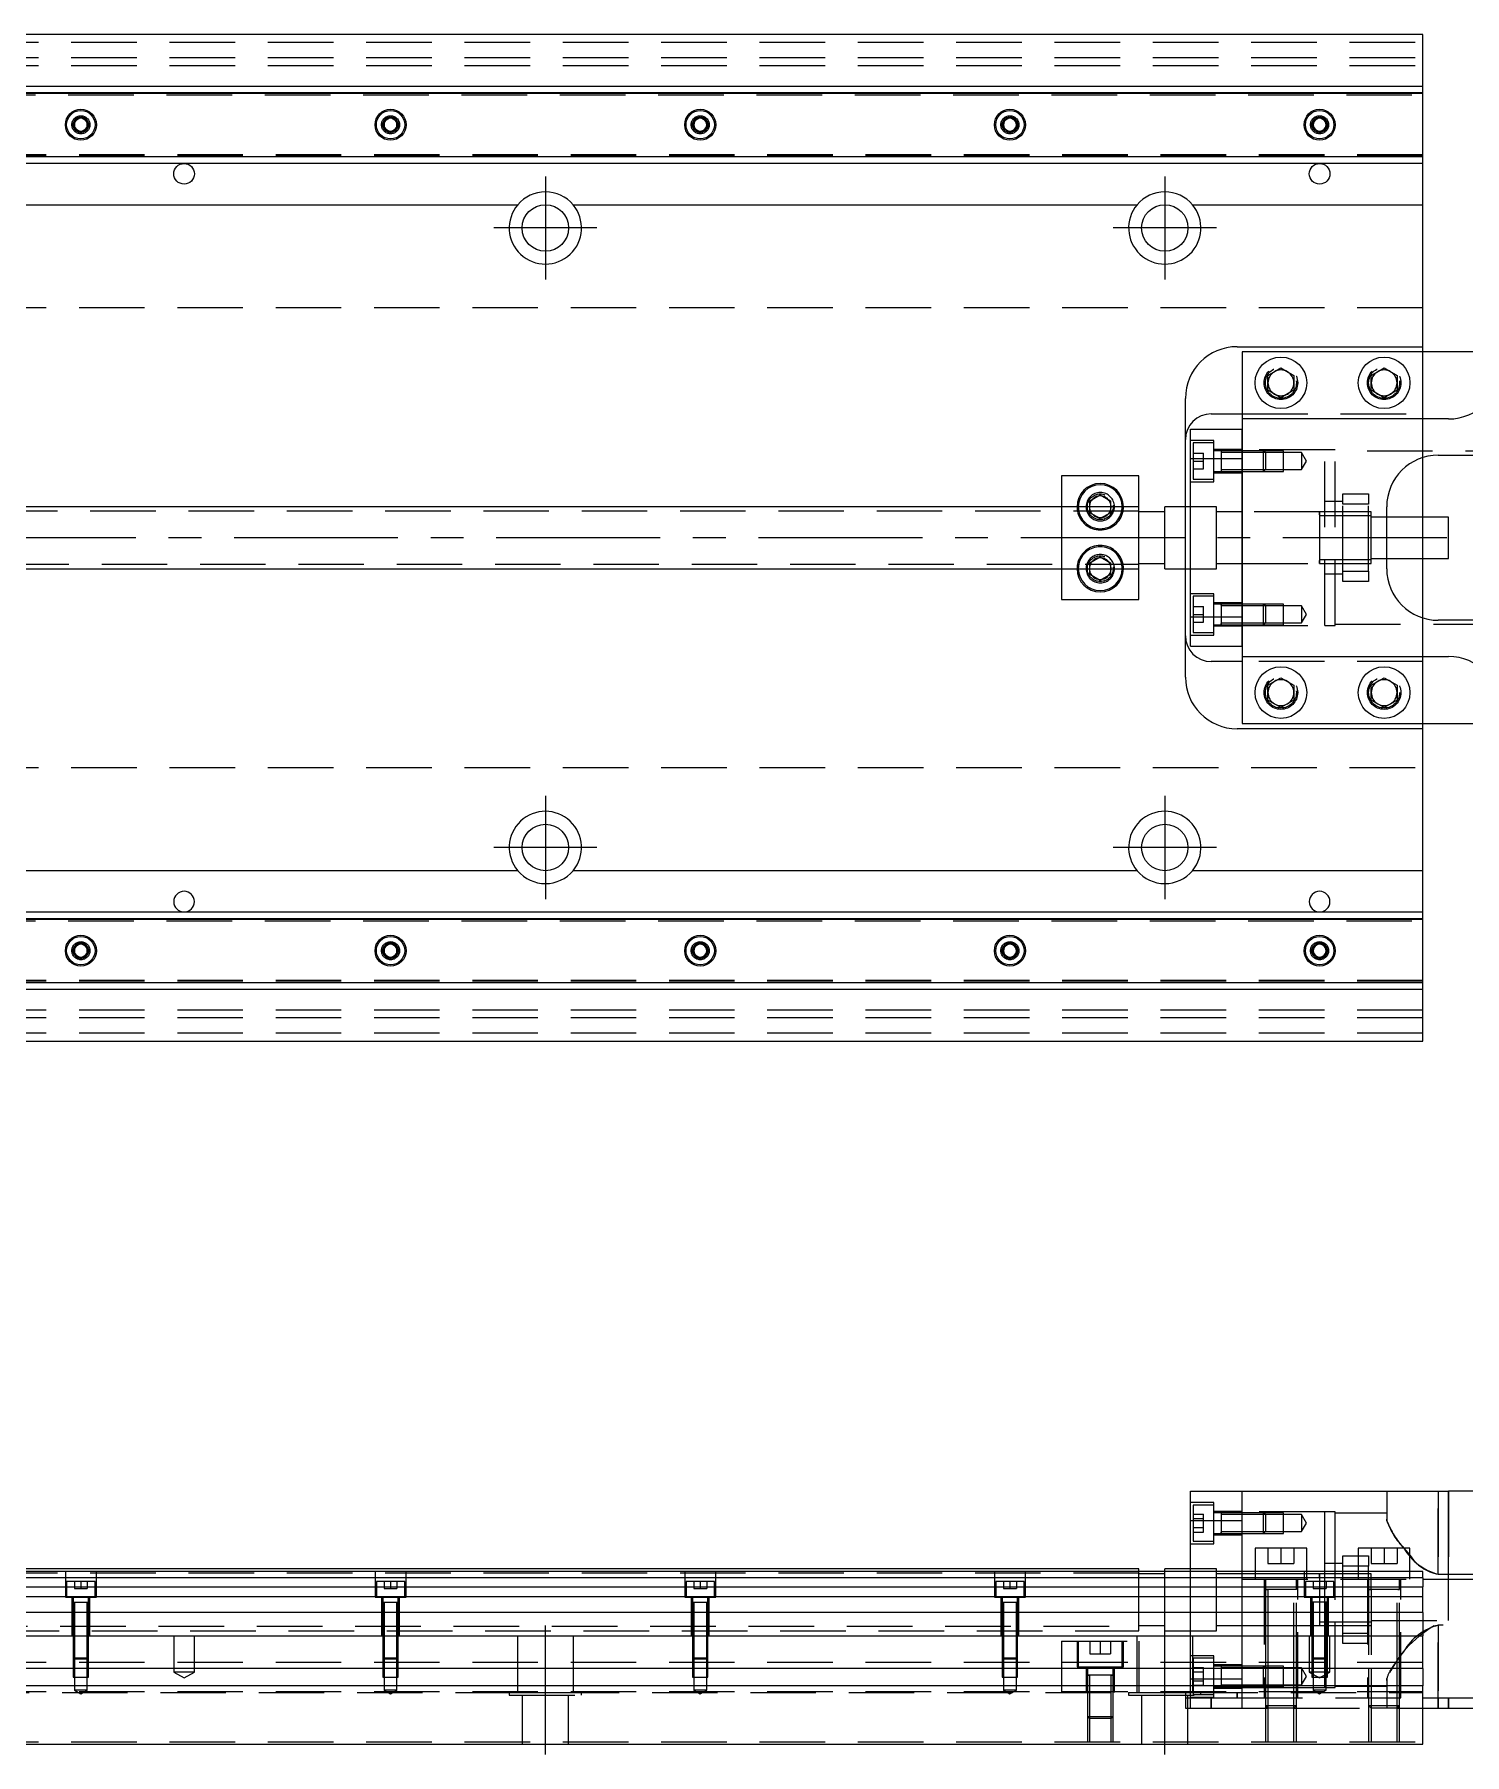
# Model space of a CAD drawing. Extents: x -12 to 851, y -275 to 102.
# Drawn here: x 431 to 708.1, y -235.7 to 97.5 of the extents above; entities that cross this region are included whole.
import ezdxf

# ---------------------------------------------------------------- set-up
doc = ezdxf.new("R2010")
doc.units = 0
doc.linetypes.add('CENTER', pattern=[50.8, 31.75, -6.35, 6.35, -6.35])
doc.linetypes.add('DASHED', pattern=[19.05, 12.7, -6.35])
doc.layers.get('0').update_dxf_attribs({"linetype": 'CONTINUOUS'})
doc.layers.add('CENTER', color=1, linetype='CENTER')

msp = doc.modelspace()

# ---------------------------------------------------------------- linework, layer by layer
at = {"color": 7, "linetype": 'CONTINUOUS'}
for p, q in [((700, 97.5), (425, 97.5)), ((700, 87.5), (700, 97.5)), ((425, 87.5), (700, 87.5)), ((700, 86.247728), (700, 87.5)), ((425, 86.247728), (700, 86.247728)), ((700, 73.752272), (700, 86.247728)), ((438.75, 80.721688), (440, 81.443376)), ((438.75, 79.278312), (438.75, 80.721688)), ((440, 81.443376), (441.25, 80.721688)), ((441.25, 80.721688), (441.25, 79.278312)), ((498.75, 80.721688), (500, 81.443376)), ((498.75, 79.278312), (498.75, 80.721688)), ((500, 81.443376), (501.25, 80.721688)), ((501.25, 80.721688), (501.25, 79.278312)), ((558.75, 80.721688), (560, 81.443376)), ((558.75, 79.278312), (558.75, 80.721688)), ((560, 81.443376), (561.25, 80.721688)), ((561.25, 80.721688), (561.25, 79.278312)), ((618.75, 80.721688), (620, 81.443376)), ((618.75, 79.278312), (618.75, 80.721688)), ((620, 81.443376), (621.25, 80.721688)), ((621.25, 80.721688), (621.25, 79.278312)), ((678.75, 80.721688), (680, 81.443376)), ((678.75, 79.278312), (678.75, 80.721688)), ((680, 81.443376), (681.25, 80.721688)), ((681.25, 80.721688), (681.25, 79.278312)), ((440, 78.556624), (438.75, 79.278312)), ((441.25, 79.278312), (440, 78.556624)), ((500, 78.556624), (498.75, 79.278312)), ((501.25, 79.278312), (500, 78.556624)), ((560, 78.556624), (558.75, 79.278312)), ((561.25, 79.278312), (560, 78.556624)), ((620, 78.556624), (618.75, 79.278312)), ((621.25, 79.278312), (620, 78.556624)), ((680, 78.556624), (678.75, 79.278312)), ((681.25, 79.278312), (680, 78.556624)), ((700, 73.752272), (425, 73.752272)), ((700, 72.5), (700, 73.752272)), ((700, 72.5), (425, 72.5)), ((700, 64.5), (700, 72.5)), ((425, 64.5), (524.638097, 64.5)), ((535.361903, 64.5), (644.638098, 64.5)), ((655.361902, 64.5), (700, 64.5)), ((700, 37), (700, 64.5)), ((664, 37), (700, 37)), ((700, 36), (700, 37)), ((665, 36), (665, 23)), ((715, 36), (665, 36)), ((670, 31.443376), (672.5, 32.886752)), ((670, 28.556624), (670, 31.443376)), ((672.5, 32.886752), (675, 31.443376)), ((675, 31.443376), (675, 28.556624)), ((690, 31.443376), (692.5, 32.886752)), ((690, 28.556624), (690, 31.443376)), ((692.5, 32.886752), (695, 31.443376)), ((695, 31.443376), (695, 28.556624)), ((654, 6), (654, 27)), ((672.5, 27.113248), (670, 28.556624)), ((675, 28.556624), (672.5, 27.113248)), ((692.5, 27.113248), (690, 28.556624)), ((695, 28.556624), (692.5, 27.113248)), ((659, 24), (665, 24)), ((655, 15.32971), (655, 21)), ((655, 21), (665, 21)), ((705, 23), (665, 23)), ((665, 23), (665, 15.32971)), ((655, -15.32971), (655, 15.32971)), ((655, 15.32971), (665, 15.32971)), ((665, -15.32971), (665, 15.32971)), ((665, 15.32971), (665, -15.32971)), ((700, 4), (700, 15.537734)), ((703, 16), (723, 16)), ((645, 12), (630, 12)), ((630, 12), (630, 6)), ((645, 6), (645, 12)), ((635.5, 7.1547), (637.5, 8.309402)), ((635.5, 6), (635.5, 7.1547)), ((637.5, 8.309402), (639.5, 7.1547)), ((639.5, 7.1547), (639.5, 6)), ((645, 6), (425, 6)), ((645, -6), (645, 6)), ((650, 5), (645, 5)), ((650, -6), (650, 6)), ((655, 6), (650, 6)), ((693, -6), (693, 6)), ((705, 4), (693, 4)), ((705, -4), (705, 4)), ((425, -6), (645, -6)), ((630, -6), (630, -12)), ((635.5, -7.1547), (635.5, -6)), ((639.5, -6), (639.5, -7.1547)), ((645, -5), (650, -5)), ((645, -12), (645, -6)), ((650, -6), (655, -6)), ((654, -27), (654, -6)), ((693, -4), (705, -4)), ((700, -15.538966), (700, -4)), ((637.5, -8.309402), (635.5, -7.1547)), ((639.5, -7.1547), (637.5, -8.309402)), ((630, -12), (645, -12)), ((655, -15.32971), (665, -15.32971)), ((655, -21), (655, -15.32971)), ((665, -15.32971), (665, -23)), ((723, -16), (703, -16)), ((655, -21), (665, -21)), ((665, -23), (705, -23)), ((665, -23), (665, -36)), ((665, -24), (659, -24)), ((670, -28.556624), (672.5, -27.113248)), ((670, -31.443376), (670, -28.556624)), ((672.5, -27.113248), (675, -28.556624)), ((675, -28.556624), (675, -31.443376)), ((690, -28.556624), (692.5, -27.113248)), ((690, -31.443376), (690, -28.556624)), ((692.5, -27.113248), (695, -28.556624)), ((695, -28.556624), (695, -31.443376)), ((672.5, -32.886752), (670, -31.443376)), ((675, -31.443376), (672.5, -32.886752)), ((692.5, -32.886752), (690, -31.443376)), ((695, -31.443376), (692.5, -32.886752)), ((665, -36), (715, -36)), ((700, -37), (700, -36)), ((700, -37), (664, -37)), ((700, -64.5), (700, -37)), ((524.638097, -64.5), (425, -64.5)), ((644.638098, -64.5), (535.361903, -64.5)), ((700, -64.5), (655.361902, -64.5)), ((700, -72.5), (700, -64.5)), ((425, -72.5), (700, -72.5)), ((700, -73.752272), (700, -72.5)), ((425, -73.752272), (700, -73.752272)), ((700, -86.247728), (700, -73.752272)), ((438.75, -79.278312), (440, -78.556624)), ((438.75, -80.721688), (438.75, -79.278312)), ((440, -78.556624), (441.25, -79.278312)), ((441.25, -79.278312), (441.25, -80.721688)), ((498.75, -79.278312), (500, -78.556624)), ((498.75, -80.721688), (498.75, -79.278312)), ((500, -78.556624), (501.25, -79.278312)), ((501.25, -79.278312), (501.25, -80.721688)), ((558.75, -79.278312), (560, -78.556624)), ((558.75, -80.721688), (558.75, -79.278312)), ((560, -78.556624), (561.25, -79.278312)), ((561.25, -79.278312), (561.25, -80.721688)), ((618.75, -79.278312), (620, -78.556624)), ((618.75, -80.721688), (618.75, -79.278312)), ((620, -78.556624), (621.25, -79.278312)), ((621.25, -79.278312), (621.25, -80.721688)), ((678.75, -79.278312), (680, -78.556624)), ((678.75, -80.721688), (678.75, -79.278312)), ((680, -78.556624), (681.25, -79.278312)), ((681.25, -79.278312), (681.25, -80.721688)), ((440, -81.443376), (438.75, -80.721688)), ((441.25, -80.721688), (440, -81.443376)), ((500, -81.443376), (498.75, -80.721688)), ((501.25, -80.721688), (500, -81.443376)), ((560, -81.443376), (558.75, -80.721688)), ((561.25, -80.721688), (560, -81.443376)), ((620, -81.443376), (618.75, -80.721688)), ((621.25, -80.721688), (620, -81.443376)), ((680, -81.443376), (678.75, -80.721688)), ((681.25, -80.721688), (680, -81.443376)), ((700, -86.247728), (425, -86.247728)), ((700, -87.5), (700, -86.247728)), ((700, -87.5), (425, -87.5)), ((700, -97.5), (700, -87.5)), ((425, -97.5), (700, -97.5)), ((655, -190.40029), (655, -184.73)), ((655, -184.73), (665, -184.73)), ((665, -184.73), (705, -184.73)), ((665, -200.23), (665, -184.73)), ((705, -201.73), (705, -184.73)), ((715, -184.73), (705, -184.73)), ((655, -200.23), (655, -190.40029)), ((655, -190.40029), (665, -190.40029)), ((677.5, -195.73), (667.5, -195.73)), ((667.5, -195.73), (667.5, -200.23)), ((677.5, -200.23), (677.5, -195.73)), ((697.5, -195.73), (687.5, -195.73)), ((687.5, -195.73), (687.5, -200.23)), ((697.5, -200.23), (697.5, -195.73)), ((645, -199.73), (418.5, -199.73)), ((645, -200.23), (645, -199.73)), ((650, -200.23), (650, -199.73)), ((655, -199.73), (650, -199.73)), ((700, -200.23), (418.5, -200.23)), ((700, -201.482272), (418.5, -201.482272)), ((418.5, -203.25668), (700, -203.25668)), ((681, -201.48), (680, -201.48)), ((684.5, -201.48), (681, -201.48)), ((687.5, -201.48), (684.5, -201.48)), ((689.5, -201.48), (687.5, -201.48)), ((690, -201.48), (689.5, -201.48)), ((700, -201.482272), (700, -200.23)), ((700, -201.482272), (700, -203.25668)), ((700, -201.73), (715, -201.73)), ((700, -205.153076), (700, -203.25668)), ((700, -205.153076), (418.5, -205.153076)), ((700, -208.207372), (700, -205.153076)), ((700, -208.207372), (418.5, -208.207372)), ((700, -208.207372), (700, -212.73)), ((0, -212.73), (700, -212.73)), ((700, -219.03), (700, -212.73)), ((700, -219.03), (0, -219.03)), ((700, -219.03), (700, -222.43)), ((700, -222.43), (0, -222.43)), ((700, -233.73), (700, -222.43)), ((700, -224.73), (715, -224.73)), ((705, -226.73), (705, -224.73)), ((700, -226.73), (705, -226.73)), ((705, -226.73), (715, -226.73)), ((0, -233.73), (700, -233.73))]:
    msp.add_line(p, q, dxfattribs=at)
at = {"color": 3, "linetype": 'DASHED'}
for p, q in [((0, 96), (700, 96)), ((0, 93), (700, 93)), ((0, 91.5), (700, 91.5)), ((418.5, 86.1), (700, 86.1)), ((418.5, 85.8), (700, 85.8)), ((425, 86.1147), (700, 86.1147)), ((438.5, 80), (438.516134, 80.21941)), ((498.5, 80), (498.516134, 80.21941)), ((558.5, 80), (558.516134, 80.21941)), ((618.5, 80), (618.516134, 80.21941)), ((678.5, 80), (678.516134, 80.21941)), ((700, 74.2), (418.5, 74.2)), ((700, 73.9), (418.5, 73.9)), ((700, 73.8853), (425, 73.8853)), ((700, 44.5), (0, 44.5)), ((700, 24), (700, 36)), ((675.477798, 30.364306), (675.5, 30)), ((695.477798, 30.364306), (695.5, 30)), ((665, 24), (700, 24)), ((700, 23), (700, 24)), ((665, 15.32971), (665, 21)), ((700, 15.539392), (700, 23)), ((659.5, 18.849242), (655, 18.849242)), ((655.5, 18.349242), (655.5, 11.349242)), ((659.5, 18.349242), (655.5, 18.349242)), ((659.5, 10.849242), (659.5, 18.849242)), ((665, 17.099242), (659.5, 17.099242)), ((660.9, 16.849242), (659.5, 16.849242)), ((660.9, 16.849242), (660.895, 16.849242)), ((660.9, 16.849242), (660.9, 16.63278)), ((664.99998, 16.849242), (660.9, 16.849242)), ((660.905, 16.849242), (660.9, 16.849242)), ((681, 17), (665, 17)), ((669.15, 16.849242), (665, 16.849242)), ((669.150006, 16.849238), (665, 16.849238)), ((669.15, 12.849242), (669.15, 16.849242)), ((669.5, 16.499242), (669.15, 16.849242)), ((673, 16.849238), (669.15002, 16.849238)), ((673, 12.849248), (673, 16.849238)), ((681, -17), (681, 17)), ((683, 17), (681, 17)), ((683, -17), (683, 17)), ((740, 16.75), (683, 16.75)), ((655.5, 16.349242), (657.5, 16.349242)), ((655.5, 14.849242), (657.5, 14.849242)), ((655.5, 13.349242), (657.5, 13.349242)), ((657.5, 14.849242), (657.5, 16.349242)), ((657.5, 13.349242), (657.5, 14.849242)), ((660.9, 16.63278), (660.9, 13.065704)), ((664.99998, 16.499242), (660.9, 16.499242)), ((669.5, 16.499242), (665, 16.499242)), ((669.5, 16.499242), (669.5, 13.199242)), ((673, 16.499242), (669.50002, 16.499242)), ((676.5, 16.499242), (673, 16.499242)), ((676.5, 16.499242), (676.5, 13.199242)), ((677.452628, 14.849242), (676.5, 16.499242)), ((676.5, 13.199242), (677.452628, 14.849242)), ((700, 15.537734), (700, 15.539392)), ((655, 10.849242), (659.5, 10.849242)), ((655.5, 11.349242), (659.5, 11.349242)), ((659.5, 12.849242), (660.9, 12.849242)), ((659.5, 12.599242), (665, 12.599242)), ((660.895, 12.849242), (660.9, 12.849242)), ((660.9, 13.199242), (664.99998, 13.199242)), ((660.9, 13.065704), (660.9, 12.849242)), ((660.9, 12.849242), (664.99998, 12.849242)), ((660.9, 12.849242), (660.905, 12.849242)), ((665, 13.199242), (669.5, 13.199242)), ((665, 12.849248), (669.150006, 12.849248)), ((665, 12.849242), (669.15, 12.849242)), ((669.15, 12.849242), (669.5, 13.199242)), ((669.15002, 12.849248), (673, 12.849248)), ((669.50002, 13.199242), (673, 13.199242)), ((673, 13.199242), (676.5, 13.199242)), ((684.5, 7), (681, 7)), ((684.5, 8.5), (689.5, 8.5)), ((684.5, 6.5), (684.5, 8.5)), ((689.5, 8.5), (689.5, 6.5)), ((645, 5.125), (425, 5.125)), ((630, 6), (630, -6)), ((635.5, 4.8453), (635.5, 6)), ((637.5, 3.690598), (635.5, 4.8453)), ((639.5, 4.8453), (637.5, 3.690598)), ((639.5, 6), (639.5, 5.125)), ((639.5, 5.125), (639.5, 4.8453)), ((639.983582, 6.286038), (640, 6)), ((654, -6), (654, 6)), ((660, 6), (655, 6)), ((660, -6), (660, 6)), ((665, 5), (660, 5)), ((680.005, 5), (665, 5)), ((689.5, 5), (679.995, 5)), ((680, 4.43509), (680, 5)), ((680, 5), (680, 4.435078)), ((680, 4.435078), (680, -4.43509)), ((690, 4.25), (680, 4.25)), ((689.5, 5), (680.005, 5)), ((689.5, 6.5), (684.5, 6.5)), ((684.5, -6.5), (684.5, 6.5)), ((689.5, -6.5), (689.5, 6.5)), ((690, 5), (689.5, 5)), ((690, -5), (690, 5)), ((693, 4), (690, 4)), ((700, -4), (700, 4)), ((425, -5.125), (645, -5.125)), ((635.5, -4.8453), (637.5, -3.690598)), ((635.5, -6), (635.5, -4.8453)), ((637.5, -3.690598), (639.5, -4.8453)), ((639.5, -4.8453), (639.5, -5.125)), ((639.5, -5.125), (639.5, -6)), ((639.983582, -5.713962), (640, -6)), ((655, -6), (660, -6)), ((660, -5), (665, -5)), ((665, -5), (680.005, -5)), ((679.995, -5), (689.5, -5)), ((680, -4.25), (690, -4.25)), ((680, -5), (680, -4.435078)), ((680, -4.43509), (680, -5)), ((680.005, -5), (689.5, -5)), ((684.5, -6.5), (689.5, -6.5)), ((684.5, -8.5), (684.5, -6.5)), ((689.5, -5), (690, -5)), ((689.5, -6.5), (689.5, -8.5)), ((690, -4), (693, -4)), ((681, -7), (684.5, -7)), ((689.5, -8.5), (684.5, -8.5)), ((659.5, -10.849242), (655, -10.849242)), ((655.5, -11.349242), (655.5, -18.349242)), ((659.5, -11.349242), (655.5, -11.349242)), ((659.5, -18.849242), (659.5, -10.849242)), ((665, -12.599242), (659.5, -12.599242)), ((660.9, -12.849242), (659.5, -12.849242)), ((660.9, -12.849242), (660.895, -12.849242)), ((660.9, -12.849242), (660.9, -13.065704)), ((660.9, -13.06595), (660.9, -12.849242)), ((664.99998, -12.849242), (660.9, -12.849242)), ((660.905, -12.849242), (660.9, -12.849242)), ((660.9, -13.065704), (660.9, -16.63278)), ((664.99998, -13.199242), (660.9, -13.199242)), ((669.15, -12.849242), (665, -12.849242)), ((669.150006, -12.849248), (665, -12.849248)), ((669.5, -13.199242), (665, -13.199242)), ((669.15, -16.849242), (669.15, -12.849242)), ((669.5, -13.199242), (669.15, -12.849242)), ((673, -12.849248), (669.15002, -12.849248)), ((669.5, -13.199242), (669.5, -16.499242)), ((673, -13.199242), (669.50002, -13.199242)), ((673, -16.849238), (673, -12.849248)), ((676.5, -13.199242), (673, -13.199242)), ((676.5, -13.199242), (676.5, -16.499242)), ((677.452628, -14.849242), (676.5, -13.199242)), ((655.5, -13.349242), (657.5, -13.349242)), ((655.5, -14.849242), (657.5, -14.849242)), ((655.5, -16.349242), (657.5, -16.349242)), ((657.5, -14.849242), (657.5, -13.349242)), ((657.5, -16.349242), (657.5, -14.849242)), ((660.9, -16.499242), (664.99998, -16.499242)), ((660.9, -16.849242), (660.9, -16.632574)), ((660.9, -16.63278), (660.9, -16.849242)), ((665, -21), (665, -15.32971)), ((665, -16.499242), (669.5, -16.499242)), ((669.15, -16.849242), (669.5, -16.499242)), ((669.50002, -16.499242), (673, -16.499242)), ((673, -16.499242), (676.5, -16.499242)), ((676.5, -16.499242), (677.452628, -14.849242)), ((700, -15.539392), (700, -15.538966)), ((700, -23), (700, -15.539392)), ((655, -18.849242), (659.5, -18.849242)), ((655.5, -18.349242), (659.5, -18.349242)), ((659.5, -16.849242), (660.9, -16.849242)), ((659.5, -17.099242), (665, -17.099242)), ((660.895, -16.849242), (660.9, -16.849242)), ((660.9, -16.849242), (664.99998, -16.849242)), ((660.9, -16.849242), (660.905, -16.849242)), ((665, -16.849238), (669.150006, -16.849238)), ((665, -16.849242), (669.15, -16.849242)), ((665, -17), (681, -17)), ((669.15002, -16.849238), (673, -16.849238)), ((681, -17), (683, -17)), ((683, -16.75), (740, -16.75)), ((700, -24), (700, -23)), ((700, -24), (665, -24)), ((700, -36), (700, -24)), ((675.477798, -29.635694), (675.5, -30)), ((689.5, -30), (689.520026, -29.653944)), ((0, -44.5), (700, -44.5)), ((418.5, -73.9), (700, -73.9)), ((418.5, -74.2), (700, -74.2)), ((425, -73.8853), (700, -73.8853)), ((441.477374, -79.74045), (441.5, -80)), ((498.5, -80), (498.516134, -79.78059)), ((558.5, -80), (558.516134, -79.78059)), ((618.5, -80), (618.516134, -79.78059)), ((678.5, -80), (678.516134, -79.78059)), ((700, -85.8), (418.5, -85.8)), ((700, -86.1), (418.5, -86.1)), ((700, -86.1147), (425, -86.1147)), ((700, -91.5), (0, -91.5)), ((700, -93), (0, -93)), ((700, -96), (0, -96)), ((693, -184.73), (693, -190.091506)), ((703, -200.773944), (703, -184.73)), ((703, -184.73), (703, -200.773944)), ((705, -184.73), (705, -201.73)), ((659.5, -186.880758), (655, -186.880758)), ((655.5, -187.380758), (655.5, -190.880758)), ((659.5, -187.380758), (655.5, -187.380758)), ((655.5, -189.148706), (657.5, -189.148706)), ((657.5, -190.014732), (657.5, -189.148706)), ((659.5, -194.880758), (659.5, -186.880758)), ((665, -188.630758), (659.5, -188.630758)), ((660.9, -188.880758), (659.5, -188.880758)), ((660.9, -188.880758), (660.895, -188.880758)), ((660.9, -188.880752), (660.9, -189.230758)), ((660.9, -188.880758), (660.9, -189.097426)), ((660.905, -188.880758), (660.9, -188.880758)), ((664.99998, -188.880758), (660.9, -188.880758)), ((660.9, -189.097426), (660.9, -190.880758)), ((664.99998, -189.230758), (660.9, -189.230758)), ((681, -188.73), (665, -188.73)), ((669.15, -188.880758), (665, -188.880758)), ((669.150006, -188.880762), (665, -188.880762)), ((669.5, -189.230758), (665, -189.230758)), ((669.15, -190.880758), (669.15, -188.880758)), ((669.5, -189.230758), (669.15, -188.880758)), ((673, -188.880762), (669.15002, -188.880762)), ((669.5, -189.230758), (669.5, -190.880758)), ((673, -189.230758), (669.50002, -189.230758)), ((673, -192.880752), (673, -188.880762)), ((676.5, -189.230758), (673, -189.230758)), ((676.5, -189.230758), (676.5, -190.880758)), ((677.452628, -190.880758), (676.5, -189.230758)), ((681, -200.23), (681, -188.73)), ((683, -188.73), (681, -188.73)), ((683, -200.23), (683, -188.73)), ((693, -188.98), (683, -188.98)), ((655.5, -190.014732), (657.5, -190.014732)), ((655.5, -190.880758), (655.5, -194.380758)), ((655.5, -191.746782), (657.5, -191.746782)), ((655.5, -192.612808), (657.5, -192.612808)), ((657.5, -191.746782), (657.5, -190.014732)), ((657.5, -192.612808), (657.5, -191.746782)), ((659.5, -192.880758), (660.905, -192.880758)), ((659.5, -193.130758), (665, -193.130758)), ((660.895, -192.880758), (664.99998, -192.880758)), ((660.9, -190.747714), (660.9, -191.013802)), ((660.9, -190.880758), (660.9, -192.66405)), ((660.9, -192.530758), (660.9, -192.880762)), ((660.9, -192.530758), (664.99998, -192.530758)), ((660.9, -192.66405), (660.9, -192.880758)), ((660.9, -192.66405), (660.9, -192.880758)), ((660.9, -192.880758), (660.9, -192.66409)), ((665, -192.530758), (669.5, -192.530758)), ((665, -192.880752), (669.150006, -192.880752)), ((665, -192.880758), (669.15, -192.880758)), ((669.15, -192.880758), (669.15, -190.880758)), ((669.15, -192.880758), (669.5, -192.530758)), ((669.15002, -192.880752), (673, -192.880752)), ((669.5, -190.880758), (669.5, -192.530758)), ((669.50002, -192.530758), (673, -192.530758)), ((673, -192.530758), (676.5, -192.530758)), ((676.5, -190.880758), (676.5, -192.530758)), ((676.5, -192.530758), (677.452628, -190.880758)), ((693, -190.091506), (693.035904, -190.442874)), ((693.003872, -190.201106), (693, -190.091506)), ((693.04198, -190.474122), (693.003872, -190.201106)), ((655, -194.880758), (659.5, -194.880758)), ((655.5, -194.380758), (659.5, -194.380758)), ((670, -195.73), (670, -198.73)), ((672.5, -195.73), (672.5, -198.73)), ((675, -195.73), (675, -198.73)), ((690, -195.73), (690, -198.73)), ((692.5, -195.73), (692.5, -198.73)), ((695, -195.73), (695, -198.73)), ((696.314744, -195.729376), (697.498756, -197.091928)), ((660, -199.73), (655, -199.73)), ((660, -200.23), (660, -199.73)), ((670, -198.73), (672.5, -198.73)), ((672.5, -198.73), (675, -198.73)), ((684.5, -198.73), (681, -198.73)), ((684.5, -197.23), (687.5, -197.23)), ((684.5, -199.23), (684.5, -197.23)), ((687.5, -199.23), (684.5, -199.23)), ((684.5, -200.23), (684.5, -199.23)), ((687.5, -197.23), (689.5, -197.23)), ((689.5, -199.23), (687.5, -199.23)), ((689.5, -197.23), (689.5, -199.23)), ((689.5, -200.23), (689.5, -199.23)), ((690, -198.73), (692.5, -198.73)), ((692.5, -198.73), (695, -198.73)), ((645, -200.605), (55, -200.605)), ((437, -200.23), (437, -205.23)), ((442.75, -202.23), (437.25, -202.23)), ((437.25, -202.23), (437.25, -205.23)), ((438.75, -202.23), (438.75, -203.53)), ((440, -202.23), (440, -203.53)), ((441.25, -202.23), (441.25, -203.53)), ((442.75, -205.23), (442.75, -202.23)), ((443, -205.23), (443, -200.23)), ((497, -200.23), (497, -205.23)), ((502.75, -202.23), (497.25, -202.23)), ((497.25, -202.23), (497.25, -205.23)), ((498.75, -202.23), (498.75, -203.53)), ((500, -202.23), (500, -203.53)), ((501.25, -202.23), (501.25, -203.53)), ((502.75, -205.23), (502.75, -202.23)), ((503, -205.23), (503, -200.23)), ((557, -200.23), (557, -205.23)), ((562.75, -202.23), (557.25, -202.23)), ((557.25, -202.23), (557.25, -205.23)), ((558.75, -202.23), (558.75, -203.53)), ((560, -202.23), (560, -203.53)), ((561.25, -202.23), (561.25, -203.53)), ((562.75, -205.23), (562.75, -202.23)), ((563, -205.23), (563, -200.23)), ((617, -200.23), (617, -205.23)), ((622.75, -202.23), (617.25, -202.23)), ((617.25, -202.23), (617.25, -205.23)), ((618.75, -202.23), (618.75, -203.53)), ((620, -202.23), (620, -203.53)), ((621.25, -202.23), (621.25, -203.53)), ((622.75, -205.23), (622.75, -202.23)), ((623, -205.23), (623, -200.23)), ((645, -205.73), (645, -200.23)), ((650, -200.73), (645, -200.73)), ((650, -205.73), (650, -200.23)), ((655, -212.73), (655, -200.23)), ((660, -205.73), (660, -200.23)), ((665, -200.73), (660, -200.73)), ((665, -201.73), (665, -200.23)), ((667.5, -200.73), (665, -200.73)), ((665, -212.73), (665, -201.73)), ((665, -201.73), (700, -201.73)), ((667.5, -200.23), (667.5, -201.73)), ((677.5, -200.73), (667.5, -200.73)), ((669.25, -201.73), (669.25, -224.73)), ((669.5, -201.73), (669.5, -203.73)), ((675.5, -203.73), (675.5, -201.73)), ((675.75, -224.73), (675.75, -201.73)), ((677, -200.23), (677, -205.23)), ((682.75, -202.23), (677.25, -202.23)), ((677.25, -202.23), (677.25, -205.23)), ((677.5, -201.73), (677.5, -200.23)), ((680, -200.73), (677.5, -200.73)), ((678.75, -202.23), (678.75, -203.53)), ((680, -200.73), (679.995, -200.73)), ((680, -200.729994), (680, -201.73)), ((680, -200.73), (680, -201.294922)), ((680, -200.731002), (680, -200.73)), ((681, -200.73), (680, -200.73)), ((680.005, -200.73), (680, -200.73)), ((680, -201.294038), (680, -200.731002)), ((680, -201.294922), (680, -201.729226)), ((680, -201.729226), (680, -202.129154)), ((680, -201.73), (680, -202.23)), ((680, -202.23), (680, -203.53)), ((681, -201.73), (681, -200.23)), ((684.5, -200.73), (681, -200.73)), ((681, -202.23), (681, -201.73)), ((681, -205.23), (681, -202.23)), ((681.25, -202.23), (681.25, -203.53)), ((682.75, -205.23), (682.75, -202.23)), ((683, -205.23), (683, -200.23)), ((684.5, -201.73), (684.5, -200.23)), ((687.5, -200.73), (684.5, -200.73)), ((684.5, -212.23), (684.5, -201.73)), ((687.5, -200.23), (687.5, -201.73)), ((689.5, -200.73), (687.5, -200.73)), ((689.25, -201.73), (689.25, -224.73)), ((689.5, -201.73), (689.5, -200.23)), ((690, -200.73), (689.5, -200.73)), ((689.5, -201.73), (689.5, -203.73)), ((690, -201.73), (690, -200.73)), ((690, -203.73), (690, -201.73)), ((695.5, -203.73), (695.5, -201.73)), ((695.75, -224.73), (695.75, -201.73)), ((697.5, -201.73), (697.5, -200.23)), ((703, -200.773944), (723, -200.773944)), ((705, -205.73), (705, -201.73)), ((437, -205.23), (443, -205.23)), ((438.25, -205.23), (438.25, -212.73)), ((438.5, -205.23), (438.5, -206.23)), ((438.5, -206.225), (438.5, -206.23)), ((438.5, -206.23), (441.5, -206.23)), ((438.5, -206.23), (438.5, -206.235)), ((438.5, -206.23), (438.5, -212.72998)), ((438.75, -203.53), (440, -203.53)), ((438.75, -206.23), (438.75, -212.72998)), ((440, -203.53), (441.25, -203.53)), ((441.25, -212.72998), (441.25, -206.23)), ((441.5, -206.23), (441.5, -205.23)), ((441.5, -206.23), (441.5, -206.225)), ((441.5, -206.235), (441.5, -206.23)), ((441.5, -212.72998), (441.5, -206.23)), ((441.75, -212.73), (441.75, -205.23)), ((497, -205.23), (503, -205.23)), ((498.25, -205.23), (498.25, -212.73)), ((498.5, -205.23), (498.5, -206.23)), ((498.5, -206.225), (498.5, -206.23)), ((498.5, -206.23), (501.5, -206.23)), ((498.5, -206.23), (498.5, -206.235)), ((498.5, -206.23), (498.5, -212.72998)), ((498.75, -203.53), (500, -203.53)), ((498.75, -206.23), (498.75, -212.72998)), ((500, -203.53), (501.25, -203.53)), ((501.25, -212.72998), (501.25, -206.23)), ((501.5, -206.23), (501.5, -205.23)), ((501.5, -206.23), (501.5, -206.225)), ((501.5, -206.235), (501.5, -206.23)), ((501.5, -212.72998), (501.5, -206.23)), ((501.75, -212.73), (501.75, -205.23)), ((557, -205.23), (563, -205.23)), ((558.25, -205.23), (558.25, -212.73)), ((558.5, -205.23), (558.5, -206.23)), ((558.5, -206.225), (558.5, -206.23)), ((558.5, -206.23), (561.5, -206.23)), ((558.5, -206.23), (558.5, -206.235)), ((558.5, -206.23), (558.5, -212.72998)), ((558.75, -203.53), (560, -203.53)), ((558.75, -206.23), (558.75, -212.72998)), ((560, -203.53), (561.25, -203.53)), ((561.25, -212.72998), (561.25, -206.23)), ((561.5, -206.23), (561.5, -205.23)), ((561.5, -206.23), (561.5, -206.225)), ((561.5, -206.235), (561.5, -206.23)), ((561.5, -212.72998), (561.5, -206.23)), ((561.75, -212.73), (561.75, -205.23)), ((617, -205.23), (623, -205.23)), ((618.25, -205.23), (618.25, -212.73)), ((618.5, -205.23), (618.5, -206.23)), ((618.5, -206.225), (618.5, -206.23)), ((618.5, -206.23), (621.5, -206.23)), ((618.5, -206.23), (618.5, -206.235)), ((618.5, -206.23), (618.5, -212.72998)), ((618.75, -203.53), (620, -203.53)), ((618.75, -206.23), (618.75, -212.72998)), ((620, -203.53), (621.25, -203.53)), ((621.25, -212.72998), (621.25, -206.23)), ((621.5, -206.23), (621.5, -205.23)), ((621.5, -206.23), (621.5, -206.225)), ((621.5, -206.235), (621.5, -206.23)), ((621.5, -212.72998), (621.5, -206.23)), ((621.75, -212.73), (621.75, -205.23)), ((645, -211.73), (645, -205.73)), ((650, -211.73), (650, -205.73)), ((660, -211.73), (660, -205.73)), ((669.5, -203.725), (669.5, -203.73)), ((669.5, -203.73), (669.84965, -203.73)), ((675.5, -203.73), (669.5, -203.73)), ((669.5, -203.73), (669.5, -203.735)), ((669.5, -203.73), (669.5, -212.73)), ((670, -203.73), (670, -212.73)), ((675, -219.03), (675, -203.73)), ((675.5, -219.03), (675.5, -203.73)), ((677, -205.23), (683, -205.23)), ((678.25, -205.23), (678.25, -212.73)), ((678.5, -205.23), (678.5, -206.23)), ((678.5, -206.225), (678.5, -206.23)), ((678.624678, -206.23), (678.5, -206.23)), ((678.5, -206.23), (678.5, -206.235)), ((678.5, -206.23), (678.5, -212.72998)), ((679.998804, -206.23), (678.624678, -206.23)), ((678.75, -203.53), (680, -203.53)), ((678.75, -206.23), (678.75, -212.72998)), ((681.37533, -206.23), (679.998804, -206.23)), ((680, -203.53), (681.25, -203.53)), ((680, -203.629918), (680, -205.229894)), ((680, -205.229894), (680, -205.529992)), ((680, -205.23), (680, -205.930038)), ((680, -205.529992), (680, -205.930036)), ((680, -205.930036), (680, -210.16509)), ((681, -205.73), (681, -205.23)), ((681, -217.23), (681, -205.73)), ((681.25, -212.72998), (681.25, -206.23)), ((681.5, -206.23), (681.37533, -206.23)), ((681.5, -206.23), (681.5, -205.23)), ((681.5, -206.23), (681.5, -206.225)), ((681.5, -206.235), (681.5, -206.23)), ((681.5, -212.72998), (681.5, -206.23)), ((681.75, -212.73), (681.75, -205.23)), ((683, -205.73), (683, -205.23)), ((683, -222.73), (683, -205.73)), ((689.5, -203.725), (689.5, -203.73)), ((689.5, -203.73), (689.84965, -203.73)), ((689.849602, -203.73), (689.5, -203.73)), ((689.5, -203.73), (689.5, -203.735)), ((689.5, -203.73), (689.5, -219.03)), ((695.15035, -203.73), (689.849602, -203.73)), ((690, -203.73), (690, -219.03)), ((695, -219.03), (695, -203.73)), ((695.150204, -203.73), (695.5, -203.73)), ((695.5, -203.73), (695.15035, -203.73)), ((695.5, -203.73), (695.5, -203.725)), ((695.5, -203.735), (695.5, -203.73)), ((695.5, -219.03), (695.5, -203.73)), ((705, -209.73), (705, -205.73)), ((690, -209.73), (705, -209.73)), ((55, -210.855), (645, -210.855)), ((385, -211.73), (645, -211.73)), ((438.5, -212.73), (438.5, -216.98)), ((438.500006, -212.73), (438.500006, -216.980006)), ((438.75, -212.73), (438.75, -217.23)), ((441.25, -217.23), (441.25, -212.73)), ((441.499994, -216.980006), (441.499994, -212.73)), ((441.5, -216.98), (441.5, -212.73)), ((458, -212.73), (458, -219.73)), ((462, -219.73), (462, -212.73)), ((498.5, -212.73), (498.5, -216.98)), ((498.500006, -212.73), (498.500006, -216.980006)), ((498.75, -212.73), (498.75, -217.23)), ((501.25, -217.23), (501.25, -212.73)), ((501.499994, -216.980006), (501.499994, -212.73)), ((501.5, -216.98), (501.5, -212.73)), ((524.638098, -223.73), (524.638098, -212.73)), ((535.361902, -212.73), (535.361902, -223.73)), ((558.5, -212.73), (558.5, -216.98)), ((558.500006, -212.73), (558.500006, -216.980006)), ((558.75, -212.73), (558.75, -217.23)), ((561.25, -217.23), (561.25, -212.73)), ((561.499994, -216.980006), (561.499994, -212.73)), ((561.5, -216.98), (561.5, -212.73)), ((618.5, -212.73), (618.5, -216.98)), ((618.500006, -212.73), (618.500006, -216.980006)), ((618.75, -212.73), (618.75, -217.23)), ((621.25, -217.23), (621.25, -212.73)), ((621.499994, -216.980006), (621.499994, -212.73)), ((621.5, -216.98), (621.5, -212.73)), ((644.638098, -223.73), (644.638098, -212.73)), ((645, -210.73), (650, -210.73)), ((650, -211.73), (655, -211.73)), ((655, -211.73), (660, -211.73)), ((655, -219.03), (655, -212.73)), ((655.361902, -212.73), (655.361902, -223.73)), ((660, -210.73), (665, -210.73)), ((665, -210.73), (669.5, -210.73)), ((665, -219.03), (665, -212.73)), ((669.5, -210.73), (670, -210.73)), ((669.5, -212.73), (669.5, -219.03)), ((670, -210.73), (680.005, -210.73)), ((670, -212.73), (670, -219.03)), ((678, -212.73), (678, -219.73)), ((678.5, -212.73), (678.5, -216.98)), ((678.500006, -212.73), (678.500006, -216.980006)), ((678.75, -212.73), (678.75, -217.23)), ((679.995, -210.73), (689.5, -210.73)), ((680, -209.98), (690, -209.98)), ((680, -210.16509), (680, -210.728998)), ((680, -210.728998), (680, -210.73)), ((680.005, -210.73), (689.5, -210.73)), ((681.25, -217.23), (681.25, -212.73)), ((681.499994, -216.980006), (681.499994, -212.73)), ((681.5, -216.98), (681.5, -212.73)), ((682, -219.73), (682, -212.73)), ((684.5, -212.23), (689.5, -212.23)), ((684.5, -214.23), (684.5, -212.23)), ((689.5, -210.73), (690, -210.73)), ((702.168044, -210.796652), (702.436232, -210.737114)), ((702.436232, -210.737114), (702.716886, -210.699048)), ((702.716886, -210.699048), (703, -210.686056)), ((723, -210.686056), (703, -210.686056)), ((703, -226.73), (703, -210.686056)), ((703, -210.686056), (703, -224.73)), ((630, -213.73), (645, -213.73)), ((630, -213.73), (630, -219.03)), ((633, -213.73), (633, -218.73)), ((633.25, -213.73), (633.25, -218.73)), ((635.5, -213.73), (635.5, -216.23)), ((635.5, -216.23), (637.5, -216.23)), ((637.5, -213.73), (637.5, -216.23)), ((637.5, -216.23), (639.5, -216.23)), ((639.5, -213.73), (639.5, -216.23)), ((641.75, -218.73), (641.75, -213.73)), ((642, -218.73), (642, -213.73)), ((645, -213.73), (645, -219.03)), ((659.5, -216.579242), (655, -216.579242)), ((659.5, -224.579242), (659.5, -216.579242)), ((689.5, -214.23), (684.5, -214.23)), ((695.64423, -216.564054), (695.498104, -216.75244)), ((695.990102, -216.128106), (695.64423, -216.564054)), ((696.346004, -215.692904), (695.990102, -216.128106)), ((700, -217.88), (0, -217.88)), ((438.5, -216.98), (441.5, -216.98)), ((438.5, -216.98), (438.75, -217.23)), ((438.500006, -216.98002), (438.500006, -219.03)), ((438.500006, -219.03), (438.500006, -220.73)), ((441.25, -217.23), (438.75, -217.23)), ((438.75, -217.23002), (438.75, -220.73)), ((441.25, -217.23), (441.5, -216.98)), ((441.25, -220.73), (441.25, -217.23002)), ((441.499994, -219.03), (441.499994, -216.98002)), ((441.499994, -220.73), (441.499994, -219.03)), ((462, -219.73), (458, -219.73)), ((458, -219.73), (460, -220.8847)), ((460, -220.8847), (462, -219.73)), ((498.5, -216.98), (501.5, -216.98)), ((498.5, -216.98), (498.75, -217.23)), ((498.500006, -216.98002), (498.500006, -219.03)), ((498.500006, -219.03), (498.500006, -220.73)), ((501.25, -217.23), (498.75, -217.23)), ((498.75, -217.23002), (498.75, -220.73)), ((501.25, -217.23), (501.5, -216.98)), ((501.25, -220.73), (501.25, -217.23002)), ((501.499994, -219.03), (501.499994, -216.98002)), ((501.499994, -220.73), (501.499994, -219.03)), ((558.5, -216.98), (561.5, -216.98)), ((558.5, -216.98), (558.75, -217.23)), ((558.500006, -216.98002), (558.500006, -219.03)), ((558.500006, -219.03), (558.500006, -220.73)), ((561.25, -217.23), (558.75, -217.23)), ((558.75, -217.23002), (558.75, -220.73)), ((561.25, -217.23), (561.5, -216.98)), ((561.25, -220.73), (561.25, -217.23002)), ((561.499994, -219.03), (561.499994, -216.98002)), ((561.499994, -220.73), (561.499994, -219.03)), ((618.5, -216.98), (621.5, -216.98)), ((618.5, -216.98), (618.75, -217.23)), ((618.500006, -216.98002), (618.500006, -219.03)), ((618.500006, -219.03), (618.500006, -220.73)), ((621.25, -217.23), (618.75, -217.23)), ((618.75, -217.23002), (618.75, -220.73)), ((621.25, -217.23), (621.5, -216.98)), ((621.25, -220.73), (621.25, -217.23002)), ((621.499994, -219.03), (621.499994, -216.98002)), ((621.499994, -220.73), (621.499994, -219.03)), ((630, -219.03), (630, -222.43)), ((633, -218.73), (642, -218.73)), ((634.75, -218.73), (634.75, -223.73)), ((635, -218.73), (635, -219.03)), ((635, -219.03), (635, -220.33)), ((640, -219.03), (640, -218.73)), ((640, -220.33), (640, -219.03)), ((640.25, -223.73), (640.25, -218.73)), ((645, -219.03), (645, -222.43)), ((655, -221.05971), (655, -219.03)), ((655.5, -217.079242), (655.5, -219.03)), ((659.5, -217.079242), (655.5, -217.079242)), ((655.5, -218.847192), (657.5, -218.847192)), ((655.5, -219.03), (655.5, -220.579242)), ((655.5, -219.713218), (657.5, -219.713218)), ((657.5, -219.713218), (657.5, -218.847192)), ((657.5, -221.445268), (657.5, -219.713218)), ((665, -218.329242), (659.5, -218.329242)), ((660.9, -218.579242), (659.5, -218.579242)), ((660.9, -218.579242), (660.895, -218.579242)), ((660.9, -218.579238), (660.9, -218.929242)), ((660.9, -218.579242), (660.9, -218.79591)), ((660.905, -218.579242), (660.9, -218.579242)), ((664.99998, -218.579242), (660.9, -218.579242)), ((660.9, -218.79591), (660.9, -219.029676)), ((660.9, -218.929242), (660.9, -219.03)), ((664.99998, -218.929242), (660.9, -218.929242)), ((660.9, -219.029676), (660.9, -220.579242)), ((669.15, -218.579242), (665, -218.579242)), ((669.150006, -218.579248), (665, -218.579248)), ((669.5, -218.929242), (665, -218.929242)), ((665, -222.43), (665, -219.03)), ((669.15, -219.03), (669.15, -218.579242)), ((669.5, -218.929242), (669.15, -218.579242)), ((669.15, -220.579242), (669.15, -219.03)), ((669.5, -218.579248), (669.15002, -218.579248)), ((670, -218.579248), (669.5, -218.579248)), ((669.5, -219.03), (669.5, -222.43)), ((673, -218.929242), (669.50002, -218.929242)), ((673, -218.579248), (670, -218.579248)), ((670, -219.03), (670, -222.43)), ((673, -219.03), (673, -218.579248)), ((676.5, -218.929242), (673, -218.929242)), ((673, -222.43), (673, -219.03)), ((675, -222.43), (675, -219.03)), ((675.5, -222.43), (675.5, -219.03)), ((676.5, -218.929242), (676.5, -220.579242)), ((677.452628, -220.579242), (676.5, -218.929242)), ((682, -219.73), (678, -219.73)), ((678, -219.73), (680, -220.8847)), ((678.5, -216.98), (681.5, -216.98)), ((678.5, -216.98), (678.75, -217.23)), ((678.500006, -216.98002), (678.500006, -219.03)), ((678.500006, -219.03), (678.500006, -220.73)), ((681.25, -217.23), (678.75, -217.23)), ((678.75, -217.23002), (678.75, -220.73)), ((680, -220.8847), (682, -219.73)), ((681, -219.03), (681, -217.23)), ((681, -220.73), (681, -219.03)), ((681.25, -217.23), (681.5, -216.98)), ((681.25, -220.73), (681.25, -217.23002)), ((681.499994, -219.03), (681.499994, -216.98002)), ((681.499994, -220.73), (681.499994, -219.03)), ((689.5, -219.03), (689.5, -222.43)), ((690, -219.03), (690, -222.43)), ((694.99986, -217.416188), (693.915508, -219.031542)), ((695.498104, -216.75244), (694.99986, -217.416188)), ((695, -222.43), (695, -219.03)), ((695.5, -222.43), (695.5, -219.03)), ((438.500006, -220.73), (441.499994, -220.73)), ((438.75, -220.73), (438.75, -223.23)), ((441.25, -223.23), (438.75, -223.23)), ((438.75, -223.23), (440, -223.951688)), ((440, -223.951688), (441.25, -223.23)), ((441.25, -223.23), (441.25, -220.73)), ((498.500006, -220.73), (501.499994, -220.73)), ((498.75, -220.73), (498.75, -223.23)), ((501.25, -223.23), (498.75, -223.23)), ((498.75, -223.23), (500, -223.951688)), ((500, -223.951688), (501.25, -223.23)), ((501.25, -223.23), (501.25, -220.73)), ((558.500006, -220.73), (561.499994, -220.73)), ((558.75, -220.73), (558.75, -223.23)), ((561.25, -223.23), (558.75, -223.23)), ((558.75, -223.23), (560, -223.951688)), ((560, -223.951688), (561.25, -223.23)), ((561.25, -223.23), (561.25, -220.73)), ((618.500006, -220.73), (621.499994, -220.73)), ((618.75, -220.73), (618.75, -223.23)), ((621.25, -223.23), (618.75, -223.23)), ((618.75, -223.23), (620, -223.951688)), ((620, -223.951688), (621.25, -223.23)), ((621.25, -223.23), (621.25, -220.73)), ((630, -222.43), (630, -223.73)), ((635, -220.325), (635, -220.33)), ((635, -220.33), (635.257448, -220.33)), ((635.257468, -220.33), (635, -220.33)), ((635, -220.33), (635, -222.43)), ((635, -220.33), (635, -220.335)), ((635, -222.43), (635, -223.72998)), ((639.742552, -220.33), (635.257468, -220.33)), ((635.4, -220.33), (635.4, -222.43)), ((635.4, -222.43), (635.4, -223.72998)), ((639.6, -222.43), (639.6, -220.33)), ((639.6, -223.72998), (639.6, -222.43)), ((640, -220.33), (639.742552, -220.33)), ((639.742602, -220.33), (640, -220.33)), ((640, -220.33), (640, -220.325)), ((640, -222.43), (640, -220.33)), ((640, -220.335), (640, -220.33)), ((640, -223.72998), (640, -222.43)), ((645, -222.43), (645, -223.73)), ((655, -221.05971), (665, -221.05971)), ((655, -222.43), (655, -221.05971)), ((655, -223.73), (655, -222.43)), ((655.5, -220.579242), (655.5, -222.43)), ((655.5, -221.445268), (657.5, -221.445268)), ((655.5, -222.311294), (657.5, -222.311294)), ((655.5, -222.43), (655.5, -223.73)), ((657.5, -222.311294), (657.5, -221.445268)), ((659.5, -222.579242), (660.905, -222.579242)), ((659.5, -222.829242), (665, -222.829242)), ((660.895, -222.579242), (664.99998, -222.579242)), ((660.9, -220.446198), (660.9, -220.712286)), ((660.9, -220.579242), (660.9, -222.362534)), ((660.9, -222.229242), (664.99998, -222.229242)), ((660.9, -222.362534), (660.9, -222.430154)), ((660.9, -222.362534), (660.9, -222.430154)), ((660.9, -222.579242), (660.9, -222.362574)), ((660.9, -222.579242), (660.9, -222.362574)), ((660.9, -222.430154), (660.9, -222.579242)), ((660.9, -222.430154), (660.9, -222.579242)), ((665, -222.229242), (669.5, -222.229242)), ((665, -224.73), (665, -222.43)), ((665, -222.579238), (669.150006, -222.579238)), ((665, -222.579242), (669.15, -222.579242)), ((665, -222.73), (669.5, -222.73)), ((669.15, -222.43), (669.15, -220.579242)), ((669.15, -222.579242), (669.15, -222.43)), ((669.15, -222.579242), (669.299242, -222.43)), ((669.15002, -222.579238), (669.5, -222.579238)), ((669.299242, -222.43), (669.5, -222.229242)), ((669.5, -222.43), (669.5, -224.72998)), ((669.5, -222.579238), (670, -222.579238)), ((669.5, -222.73), (670, -222.73)), ((669.50002, -222.229242), (673, -222.229242)), ((670, -222.43), (670, -224.72998)), ((670, -222.579238), (673, -222.579238)), ((670, -222.73), (675, -222.73)), ((673, -222.229242), (676.5, -222.229242)), ((673, -222.579238), (673, -222.43)), ((675, -224.72998), (675, -222.43)), ((675, -222.73), (675.5, -222.73)), ((675.5, -224.72998), (675.5, -222.43)), ((675.5, -222.73), (681, -222.73)), ((676.5, -220.579242), (676.5, -222.229242)), ((676.5, -222.229242), (677.452628, -220.579242)), ((678.500006, -220.73), (681.499994, -220.73)), ((678.75, -220.73), (678.75, -223.23)), ((681.25, -223.23), (678.75, -223.23)), ((678.75, -223.23), (680, -223.951688)), ((680, -223.951688), (681.25, -223.23)), ((681, -222.43), (681, -220.73)), ((681, -222.73), (681, -222.43)), ((681, -222.73), (683, -222.73)), ((681.25, -223.23), (681.25, -220.73)), ((683, -222.48), (693, -222.48)), ((689.5, -222.43), (689.5, -224.72998)), ((690, -222.43), (690, -224.72998)), ((693, -221.368494), (693.035904, -221.017126)), ((693.003872, -221.258894), (693, -221.368494)), ((693, -221.368494), (693, -226.73)), ((693.04198, -220.985878), (693.003872, -221.258894)), ((695, -224.72998), (695, -222.43)), ((695.5, -224.72998), (695.5, -222.43)), ((700, -223.58), (0, -223.58)), ((55.361902, -223.73), (644.638098, -223.73)), ((523, -223.73), (537, -223.73)), ((523, -223.73), (523, -224.23)), ((523, -224.23), (537, -224.23)), ((525.5, -224.23), (525.5, -233.73)), ((534.5, -233.73), (534.5, -224.23)), ((537, -224.23), (537, -223.73)), ((635, -223.73), (635, -228.33)), ((635.000006, -223.73), (635.000006, -228.330006)), ((635.4, -223.73), (635.4, -228.73)), ((639.6, -228.73), (639.6, -223.73)), ((639.999994, -228.330006), (639.999994, -223.73)), ((640, -228.33), (640, -223.73)), ((643, -223.73), (657, -223.73)), ((643, -223.73), (643, -224.23)), ((643, -224.23), (657, -224.23)), ((644.638098, -223.73), (655.361902, -223.73)), ((645.5, -224.23), (645.5, -233.73)), ((654, -223.73), (654, -224.73)), ((654, -224.73), (664, -224.73)), ((654, -224.73), (654, -226.73)), ((654.5, -233.73), (654.5, -224.23)), ((655, -226.73), (655, -223.73)), ((655, -224.579242), (659.5, -224.579242)), ((655.361902, -223.73), (700, -223.73)), ((655.5, -223.73), (655.5, -224.079242)), ((655.5, -224.079242), (659.5, -224.079242)), ((657, -224.23), (657, -223.73)), ((659, -226.73), (659, -224.73)), ((659, -224.73), (659, -226.73)), ((664, -224.73), (664, -223.73)), ((664, -223.73), (664, -224.73)), ((664, -224.73), (700, -224.73)), ((665, -226.73), (665, -224.73)), ((669.5, -224.73), (669.5, -226.23)), ((669.5, -226.23), (675.5, -226.23)), ((669.5, -226.23), (670, -226.73)), ((669.500006, -224.73), (669.500006, -226.230006)), ((669.500006, -226.23002), (669.500006, -233.23)), ((670, -224.73), (670, -226.73)), ((675, -226.73), (675, -224.73)), ((675, -226.73), (675.5, -226.23)), ((675.499994, -226.230006), (675.499994, -224.73)), ((675.499994, -233.23), (675.499994, -226.23002)), ((675.5, -226.23), (675.5, -224.73)), ((689.5, -224.73), (689.5, -226.23)), ((689.5, -226.23), (695.5, -226.23)), ((689.5, -226.23), (690, -226.73)), ((689.500006, -224.73), (689.500006, -226.230006)), ((689.500006, -226.23002), (689.500006, -233.23)), ((690, -224.73), (690, -226.73)), ((695, -226.73), (695, -224.73)), ((695, -226.73), (695.5, -226.23)), ((695.499994, -226.230006), (695.499994, -224.73)), ((695.499994, -233.23), (695.499994, -226.23002)), ((695.5, -226.23), (695.5, -224.73)), ((703, -224.73), (703, -226.73)), ((705, -224.73), (705, -226.73)), ((635, -228.33), (640, -228.33)), ((635, -228.33), (635.4, -228.73)), ((635.000006, -228.33002), (635.000006, -233.23)), ((639.6, -228.73), (635.4, -228.73)), ((635.4, -228.73002), (635.4, -233.23)), ((639.6, -228.73), (640, -228.33)), ((639.6, -233.23), (639.6, -228.73002)), ((639.999994, -233.23), (639.999994, -228.33002)), ((654, -226.73), (659, -226.73)), ((659, -226.73), (670, -226.73)), ((675, -226.73), (670, -226.73)), ((670, -226.73002), (670, -233.23)), ((675, -226.73), (690, -226.73)), ((675, -233.23), (675, -226.73002)), ((695, -226.73), (690, -226.73)), ((690, -226.73002), (690, -233.23)), ((695, -226.73), (700, -226.73)), ((695, -233.23), (695, -226.73002)), ((0, -233.23), (700, -233.23))]:
    msp.add_line(p, q, dxfattribs=at)
at = {"color": 7, "linetype": 'CONTINUOUS'}
for centre, radius in [((440, 80), 3), ((440, 80), 2.75), ((500, 80), 3), ((500, 80), 2.75), ((560, 80), 3), ((560, 80), 2.75), ((620, 80), 3), ((620, 80), 2.75), ((680, 80), 3), ((680, 80), 2.75), ((460, 70.5), 2), ((680, 70.5), 2), ((530, 60), 4.5), ((650, 60), 4.5), ((672.5, 30), 5), ((692.5, 30), 5), ((672.5, -30), 5), ((692.5, -30), 5), ((530, -60), 4.5), ((650, -60), 4.5), ((440, -80), 3), ((440, -80), 2.75), ((500, -80), 3), ((500, -80), 2.75), ((560, -80), 3), ((560, -80), 2.75), ((620, -80), 3), ((620, -80), 2.75), ((680, -80), 3), ((680, -80), 2.75)]:
    msp.add_circle(centre, radius, dxfattribs=at)
at = {"color": 3, "linetype": 'DASHED'}
for centre, radius in [((440, 80), 1.75), ((440, 80), 1.5), ((500, 80), 1.75), ((500, 80), 1.5), ((560, 80), 1.75), ((560, 80), 1.5), ((620, 80), 1.75), ((620, 80), 1.5), ((680, 80), 1.75), ((680, 80), 1.5), ((672.5, 30), 3.25), ((672.5, 30), 3), ((692.5, 30), 3.25), ((692.5, 30), 3), ((637.5, 6), 2.5), ((637.5, -6), 2.5), ((672.5, -30), 3.25), ((672.5, -30), 3), ((692.5, -30), 3.25), ((692.5, -30), 3), ((440, -80), 1.75), ((440, -80), 1.5), ((500, -80), 1.75), ((500, -80), 1.5), ((560, -80), 1.75), ((560, -80), 1.5), ((620, -80), 1.75), ((620, -80), 1.5), ((680, -80), 1.75), ((680, -80), 1.5)]:
    msp.add_circle(centre, radius, dxfattribs=at)
at = {"color": 7, "linetype": 'CONTINUOUS'}
for centre, radius, start, end in [((440, 80), 1.25, 120, 180), ((440, 80), 1.25, 180, 240), ((440, 80), 1.25, 60, 120), ((440, 80), 1.25, 0, 60), ((440, 80), 1.25, 300, 0), ((500, 80), 1.25, 120, 180), ((500, 80), 1.25, 180, 240), ((500, 80), 1.25, 60, 120), ((500, 80), 1.25, 0, 60), ((500, 80), 1.25, 300, 0), ((560, 80), 1.25, 120, 180), ((560, 80), 1.25, 180, 240), ((560, 80), 1.25, 60, 120), ((560, 80), 1.25, 0, 60), ((560, 80), 1.25, 300, 0), ((620, 80), 1.25, 120, 180), ((620, 80), 1.25, 180, 240), ((620, 80), 1.25, 60, 120), ((620, 80), 1.25, 0, 60), ((620, 80), 1.25, 300, 0), ((680, 80), 1.25, 120, 180), ((680, 80), 1.25, 180, 240), ((680, 80), 1.25, 60, 120), ((680, 80), 1.25, 0, 60), ((680, 80), 1.25, 300, 0), ((440, 80), 1.25, 240, 300), ((500, 80), 1.25, 240, 300), ((560, 80), 1.25, 240, 300), ((620, 80), 1.25, 240, 300), ((680, 80), 1.25, 240, 300), ((530, 60), 7, 40.005201, 139.994799), ((650, 60), 7, 40.005201, 139.994799), ((530, 60), 7, 139.994799, 40.005201), ((650, 60), 7, 139.994799, 40.005201), ((664, 27), 10, 90, 180), ((672.5, 30), 2.5, 120, 180), ((672.5, 30), 2.5, 180, 240), ((672.5, 30), 2.5, 60, 120), ((672.5, 30), 2.5, 0, 60), ((672.5, 30), 2.5, 300, 0), ((692.5, 30), 2.5, 120, 180), ((692.5, 30), 2.5, 180, 240), ((692.5, 30), 2.5, 60, 120), ((692.5, 30), 2.5, 0, 60), ((692.5, 30), 2.5, 300, 0), ((705, 33), 10, 270, 0), ((672.5, 30), 2.5, 240, 300), ((692.5, 30), 2.5, 240, 300), ((659, 19), 5, 90, 180), ((703, 6), 10, 90, 180), ((637.5, 6), 4.5, 0, 180), ((637.5, 6), 4.25, 0, 180), ((637.5, 6), 2.1, 137.75279, 162.24721), ((637.5, 6), 2.1, 102.24721, 137.75279), ((637.5, 6), 2.1, 77.75279, 102.24721), ((637.5, 6), 2.1, 42.24721, 77.75279), ((637.5, 6), 2.1, 17.75279, 42.24721), ((637.5, 6), 2.1, 162.24721, 180), ((637.5, 6), 2.1, 0, 17.75279), ((637.5, -6), 4.5, 180, 0), ((637.5, -6), 4.25, 180, 0), ((637.5, -6), 2.1, 180, 197.75279), ((637.5, -6), 2.1, 197.75279, 222.24721), ((637.5, -6), 2.1, 317.75279, 342.24721), ((637.5, -6), 2.1, 342.24721, 0), ((703, -6), 10, 180, 270), ((637.5, -6), 2.1, 222.24721, 257.75279), ((637.5, -6), 2.1, 257.75279, 282.24721), ((637.5, -6), 2.1, 282.24721, 317.75279), ((659, -19), 5, 180, 270), ((705, -33), 10, 0, 90), ((664, -27), 10, 180, 270), ((672.5, -30), 2.5, 120, 180), ((672.5, -30), 2.5, 60, 120), ((672.5, -30), 2.5, 0, 60), ((692.5, -30), 2.5, 120, 180), ((692.5, -30), 2.5, 60, 120), ((692.5, -30), 2.5, 0, 60), ((672.5, -30), 2.5, 180, 240), ((672.5, -30), 2.5, 240, 300), ((672.5, -30), 2.5, 300, 0), ((692.5, -30), 2.5, 180, 240), ((692.5, -30), 2.5, 240, 300), ((692.5, -30), 2.5, 300, 0), ((530, -60), 7, 319.994799, 220.005201), ((650, -60), 7, 319.994799, 220.005201), ((530, -60), 7, 220.005201, 319.994799), ((650, -60), 7, 220.005201, 319.994799), ((460, -70.5), 2, 90, 270), ((460, -70.5), 2, 270, 90), ((680, -70.5), 2, 90, 270), ((680, -70.5), 2, 270, 90), ((440, -80), 1.25, 120, 180), ((440, -80), 1.25, 60, 120), ((440, -80), 1.25, 0, 60), ((500, -80), 1.25, 120, 180), ((500, -80), 1.25, 60, 120), ((500, -80), 1.25, 0, 60), ((560, -80), 1.25, 120, 180), ((560, -80), 1.25, 60, 120), ((560, -80), 1.25, 0, 60), ((620, -80), 1.25, 120, 180), ((620, -80), 1.25, 60, 120), ((620, -80), 1.25, 0, 60), ((680, -80), 1.25, 120, 180), ((680, -80), 1.25, 60, 120), ((680, -80), 1.25, 0, 60), ((440, -80), 1.25, 180, 240), ((440, -80), 1.25, 240, 300), ((440, -80), 1.25, 300, 0), ((500, -80), 1.25, 180, 240), ((500, -80), 1.25, 240, 300), ((500, -80), 1.25, 300, 0), ((560, -80), 1.25, 180, 240), ((560, -80), 1.25, 240, 300), ((560, -80), 1.25, 300, 0), ((620, -80), 1.25, 180, 240), ((620, -80), 1.25, 240, 300), ((620, -80), 1.25, 300, 0), ((680, -80), 1.25, 180, 240), ((680, -80), 1.25, 240, 300), ((680, -80), 1.25, 300, 0)]:
    msp.add_arc(centre, radius, start, end, dxfattribs=at)
at = {"color": 3, "linetype": 'DASHED'}
for centre, radius, start, end in [((637.5, 6), 2.75, 0, 180), ((637.5, 6), 4.5, 180, 191.212271), ((637.5, 6), 4.5, 191.212271, 348.787729), ((637.5, 6), 4.25, 180, 191.881156), ((637.5, 6), 4.25, 191.881156, 348.118844), ((637.5, 6), 2.75, 180, 198.553005), ((637.5, 6), 2.75, 198.553005, 341.446995), ((637.5, 6), 2.1, 180, 197.75279), ((637.5, 6), 2.1, 197.75279, 204.624318), ((637.5, 6), 2.1, 204.624318, 282.24721), ((637.5, 6), 2.1, 282.24721, 317.75279), ((637.5, 6), 2.1, 317.75279, 335.375682), ((637.5, 6), 2.1, 335.375682, 342.24721), ((637.5, 6), 2.1, 342.24721, 0), ((637.5, 6), 2.75, 341.446995, 0), ((637.5, 6), 4.25, 348.118844, 0), ((637.5, 6), 4.5, 348.787729, 0), ((637.5, -6), 4.5, 11.212271, 168.787729), ((637.5, -6), 4.25, 11.881156, 168.118844), ((637.5, -6), 2.75, 18.553005, 161.446995), ((637.5, -6), 4.5, 168.787729, 180), ((637.5, -6), 4.25, 168.118844, 180), ((637.5, -6), 2.75, 161.446995, 180), ((637.5, -6), 2.75, 180, 0), ((637.5, -6), 2.1, 162.24721, 180), ((637.5, -6), 2.1, 155.375682, 162.24721), ((637.5, -6), 2.1, 77.75279, 155.375682), ((637.5, -6), 2.1, 42.24721, 77.75279), ((637.5, -6), 2.1, 24.624318, 42.24721), ((637.5, -6), 2.1, 17.75279, 24.624318), ((637.5, -6), 2.1, 0, 17.75279), ((637.5, -6), 2.75, 0, 18.553005), ((637.5, -6), 4.25, 0, 11.881156), ((637.5, -6), 4.5, 0, 11.212271), ((706.901215, -185.503277), 14.718915, 199.60873416, 224.00801572), ((708.379351, -184.577821), 16.431717, 201.02876367, 222.91838783), ((705.55002, -190.460086), 10.624418, 209.96762839, 256.11257235), ((704.419966, -192.70172), 8.196164, 212.387458, 260.023302), ((713.067072, -229.725176), 21.842112, 119.93330141, 156.50420957), ((705.55002, -220.999914), 10.624418, 103.88742765, 150.03237161), ((699.475421, -222.68904), 6.655067, 146.66173425, 165.17192075)]:
    msp.add_arc(centre, radius, start, end, dxfattribs=at)
at = {"layer": 'CENTER', "color": 1, "linetype": 'CENTER'}
for p, q in [((530, 70), (530, 50)), ((650, 70), (650, 50)), ((540, 60), (520, 60)), ((660, 60), (640, 60)), ((755.445, 0), (-11.795, 0)), ((530, -50), (530, -70)), ((650, -50), (650, -70)), ((540, -60), (520, -60)), ((660, -60), (640, -60)), ((530, -235.73), (530, -210.73)), ((650, -235.73), (650, -210.73))]:
    msp.add_line(p, q, dxfattribs=at)

doc.saveas('drawing.dxf')
